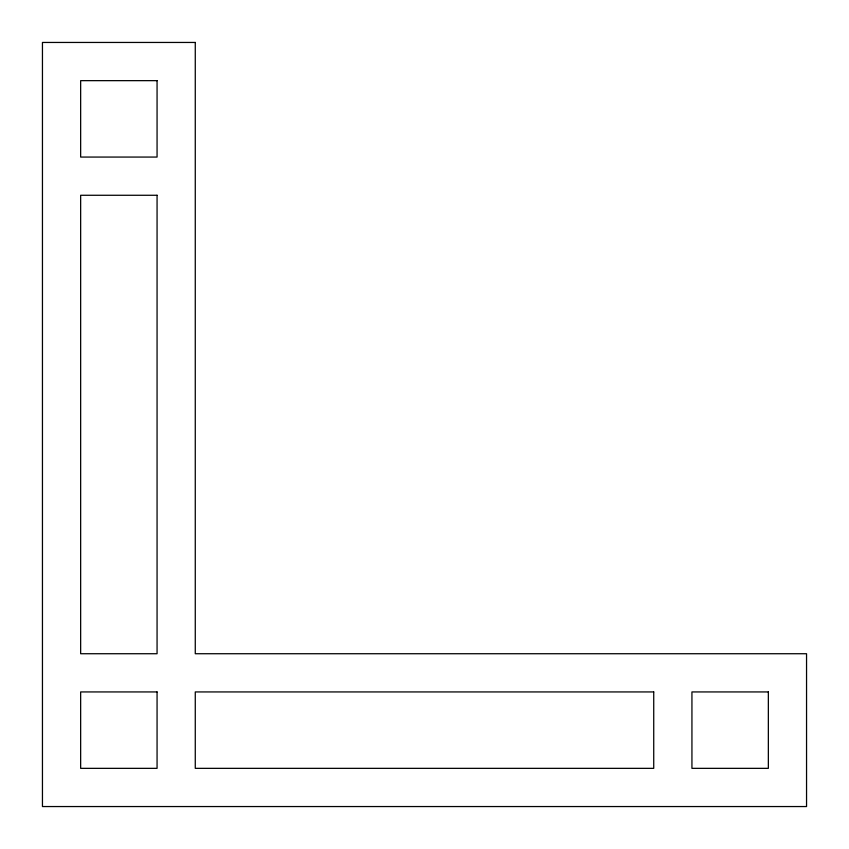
<?xml version="1.0" encoding="UTF-8"?>
<svg xmlns="http://www.w3.org/2000/svg" width="849" height="849" viewBox="0 0 849 849"><rect width="100%" height="100%" fill="white"/><g stroke="black" fill="none" stroke-linecap="round" stroke-linejoin="round"><path stroke-width="1.27" d="M195.27 42.45L42.45 42.45L42.45 806.55L806.55 806.55L806.55 653.73L195.27 653.73L195.27 42.45M157.065 80.655L80.655 80.655L80.655 157.065L157.065 157.065L157.065 80.655M157.065 195.27L80.655 195.27L80.655 653.73L157.065 653.73L157.065 195.27M157.065 691.935L80.655 691.935L80.655 768.345L157.065 768.345L157.065 691.935M653.73 691.935L195.27 691.935L195.27 768.345L653.73 768.345L653.73 691.935M768.345 691.935L691.935 691.935L691.935 768.345L768.345 768.345L768.345 691.935"/></g></svg>
